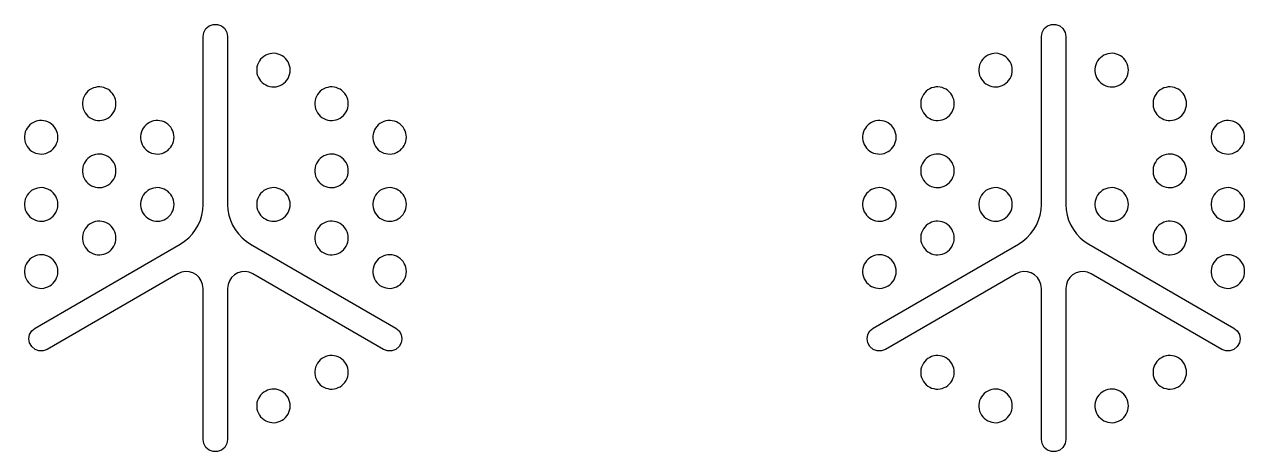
# Model space of a CAD drawing. Header units: metres. Extents: x 19 to 256, y 19 to 256.
# Drawn here: x 19.3 to 55.7, y 43.64 to 56.36 of the extents above; entities that cross this region are included whole.
import ezdxf

# ---------------------------------------------------------------- set-up
doc = ezdxf.new("R2010")
doc.units = ezdxf.units.M

msp = doc.modelspace()

# ---------------------------------------------------------------- linework, layer by layer
for points in [[(24.634, 56), (24.656, 56.125), (24.72, 56.235), (24.817, 56.317), (24.936, 56.36), (25.064, 56.36), (25.183, 56.317), (25.28, 56.235), (25.344, 56.125), (25.366, 56), (25.366, 51), (25.375, 50.841), (25.403, 50.685), (25.448, 50.533), (25.511, 50.387), (25.591, 50.249), (25.686, 50.122), (25.795, 50.006), (25.916, 49.904), (26.049, 49.817), (30.379, 47.317), (30.477, 47.235), (30.54, 47.125), (30.562, 47), (30.54, 46.875), (30.477, 46.765), (30.379, 46.683), (30.26, 46.64), (30.133, 46.64), (30.013, 46.683), (26.116, 48.933), (26.009, 48.979), (25.895, 48.999), (25.779, 48.992), (25.668, 48.959), (25.567, 48.901), (25.483, 48.821), (25.419, 48.724), (25.38, 48.615), (25.366, 48.5), (25.366, 44), (25.344, 43.875), (25.28, 43.765), (25.183, 43.683), (25.064, 43.64), (24.936, 43.64), (24.817, 43.683), (24.72, 43.765), (24.656, 43.875), (24.634, 44), (24.634, 48.5), (24.62, 48.615), (24.581, 48.724), (24.517, 48.821), (24.433, 48.901), (24.332, 48.959), (24.221, 48.992), (24.105, 48.999), (23.991, 48.979), (23.884, 48.933), (19.987, 46.683), (19.867, 46.64), (19.74, 46.64), (19.621, 46.683), (19.523, 46.765), (19.46, 46.875), (19.438, 47), (19.46, 47.125), (19.523, 47.235), (19.621, 47.317), (23.951, 49.817), (24.084, 49.904), (24.205, 50.006), (24.314, 50.122), (24.409, 50.249), (24.489, 50.387), (24.552, 50.533), (24.597, 50.685), (24.625, 50.841), (24.634, 51)], [(49.634, 56), (49.656, 56.125), (49.72, 56.235), (49.817, 56.317), (49.936, 56.36), (50.064, 56.36), (50.183, 56.317), (50.28, 56.235), (50.344, 56.125), (50.366, 56), (50.366, 51), (50.375, 50.841), (50.403, 50.685), (50.448, 50.533), (50.511, 50.387), (50.591, 50.249), (50.686, 50.122), (50.795, 50.006), (50.916, 49.904), (51.049, 49.817), (55.379, 47.317), (55.477, 47.235), (55.54, 47.125), (55.562, 47), (55.54, 46.875), (55.477, 46.765), (55.379, 46.683), (55.26, 46.64), (55.133, 46.64), (55.013, 46.683), (51.116, 48.933), (51.009, 48.979), (50.895, 48.999), (50.779, 48.992), (50.668, 48.959), (50.567, 48.901), (50.483, 48.821), (50.419, 48.724), (50.38, 48.615), (50.366, 48.5), (50.366, 44), (50.344, 43.875), (50.28, 43.765), (50.183, 43.683), (50.064, 43.64), (49.936, 43.64), (49.817, 43.683), (49.72, 43.765), (49.656, 43.875), (49.634, 44), (49.634, 48.5), (49.62, 48.615), (49.581, 48.724), (49.517, 48.821), (49.433, 48.901), (49.332, 48.959), (49.221, 48.992), (49.105, 48.999), (48.991, 48.979), (48.884, 48.933), (44.987, 46.683), (44.867, 46.64), (44.74, 46.64), (44.621, 46.683), (44.523, 46.765), (44.46, 46.875), (44.438, 47), (44.46, 47.125), (44.523, 47.235), (44.621, 47.317), (48.951, 49.817), (49.084, 49.904), (49.205, 50.006), (49.314, 50.122), (49.409, 50.249), (49.489, 50.387), (49.552, 50.533), (49.597, 50.685), (49.625, 50.841), (49.634, 51)], [(27.232, 55), (27.228, 55.064), (27.216, 55.127), (27.196, 55.188), (27.168, 55.245), (27.133, 55.299), (27.091, 55.348), (27.044, 55.391), (26.991, 55.428), (26.934, 55.457), (26.874, 55.479), (26.812, 55.494), (26.748, 55.5), (26.684, 55.498), (26.621, 55.487), (26.559, 55.469), (26.501, 55.443), (26.446, 55.41), (26.396, 55.37), (26.351, 55.324), (26.313, 55.273), (26.282, 55.217), (26.258, 55.158), (26.241, 55.096), (26.233, 55.032), (26.233, 54.968), (26.241, 54.904), (26.258, 54.842), (26.282, 54.783), (26.313, 54.727), (26.351, 54.676), (26.396, 54.63), (26.446, 54.59), (26.501, 54.557), (26.559, 54.531), (26.621, 54.513), (26.684, 54.502), (26.748, 54.5), (26.812, 54.506), (26.874, 54.521), (26.934, 54.543), (26.991, 54.572), (27.044, 54.609), (27.091, 54.652), (27.133, 54.701), (27.168, 54.755), (27.196, 54.812), (27.216, 54.873), (27.228, 54.936), (27.232, 55)], [(48.768, 55), (48.764, 55.064), (48.752, 55.127), (48.731, 55.188), (48.704, 55.245), (48.669, 55.299), (48.627, 55.348), (48.58, 55.391), (48.527, 55.428), (48.47, 55.457), (48.41, 55.479), (48.348, 55.494), (48.284, 55.5), (48.22, 55.498), (48.157, 55.487), (48.095, 55.469), (48.037, 55.443), (47.982, 55.41), (47.932, 55.37), (47.887, 55.324), (47.849, 55.273), (47.817, 55.217), (47.793, 55.158), (47.777, 55.096), (47.769, 55.032), (47.769, 54.968), (47.777, 54.904), (47.793, 54.842), (47.817, 54.783), (47.849, 54.727), (47.887, 54.676), (47.932, 54.63), (47.982, 54.59), (48.037, 54.557), (48.095, 54.531), (48.157, 54.513), (48.22, 54.502), (48.284, 54.5), (48.348, 54.506), (48.41, 54.521), (48.47, 54.543), (48.527, 54.572), (48.58, 54.609), (48.627, 54.652), (48.669, 54.701), (48.704, 54.755), (48.731, 54.812), (48.752, 54.873), (48.764, 54.936), (48.768, 55)], [(52.232, 55), (52.228, 55.064), (52.216, 55.127), (52.196, 55.188), (52.168, 55.245), (52.133, 55.299), (52.091, 55.348), (52.044, 55.391), (51.991, 55.428), (51.934, 55.457), (51.874, 55.479), (51.812, 55.494), (51.748, 55.5), (51.684, 55.498), (51.621, 55.487), (51.559, 55.469), (51.501, 55.443), (51.446, 55.41), (51.396, 55.37), (51.351, 55.324), (51.313, 55.273), (51.282, 55.217), (51.258, 55.158), (51.241, 55.096), (51.233, 55.032), (51.233, 54.968), (51.241, 54.904), (51.258, 54.842), (51.282, 54.783), (51.313, 54.727), (51.351, 54.676), (51.396, 54.63), (51.446, 54.59), (51.501, 54.557), (51.559, 54.531), (51.621, 54.513), (51.684, 54.502), (51.748, 54.5), (51.812, 54.506), (51.874, 54.521), (51.934, 54.543), (51.991, 54.572), (52.044, 54.609), (52.091, 54.652), (52.133, 54.701), (52.168, 54.755), (52.196, 54.812), (52.216, 54.873), (52.228, 54.936), (52.232, 55)], [(22.036, 54), (22.032, 54.064), (22.02, 54.127), (21.999, 54.188), (21.972, 54.245), (21.937, 54.299), (21.895, 54.348), (21.848, 54.391), (21.795, 54.428), (21.738, 54.457), (21.678, 54.479), (21.616, 54.494), (21.552, 54.5), (21.488, 54.498), (21.425, 54.487), (21.363, 54.469), (21.305, 54.443), (21.25, 54.41), (21.2, 54.37), (21.155, 54.324), (21.117, 54.273), (21.085, 54.217), (21.061, 54.158), (21.045, 54.096), (21.037, 54.032), (21.037, 53.968), (21.045, 53.904), (21.061, 53.842), (21.085, 53.783), (21.117, 53.727), (21.155, 53.676), (21.2, 53.63), (21.25, 53.59), (21.305, 53.557), (21.363, 53.531), (21.425, 53.513), (21.488, 53.502), (21.552, 53.5), (21.616, 53.506), (21.678, 53.521), (21.738, 53.543), (21.795, 53.572), (21.848, 53.609), (21.895, 53.652), (21.937, 53.701), (21.972, 53.755), (21.999, 53.812), (22.02, 53.873), (22.032, 53.936), (22.036, 54)], [(28.964, 54), (28.96, 54.064), (28.948, 54.127), (28.928, 54.188), (28.9, 54.245), (28.865, 54.299), (28.823, 54.348), (28.776, 54.391), (28.723, 54.428), (28.666, 54.457), (28.606, 54.479), (28.544, 54.494), (28.48, 54.5), (28.416, 54.498), (28.353, 54.487), (28.291, 54.469), (28.233, 54.443), (28.178, 54.41), (28.128, 54.37), (28.083, 54.324), (28.045, 54.273), (28.014, 54.217), (27.99, 54.158), (27.973, 54.096), (27.965, 54.032), (27.965, 53.968), (27.973, 53.904), (27.99, 53.842), (28.014, 53.783), (28.045, 53.727), (28.083, 53.676), (28.128, 53.63), (28.178, 53.59), (28.233, 53.557), (28.291, 53.531), (28.353, 53.513), (28.416, 53.502), (28.48, 53.5), (28.544, 53.506), (28.606, 53.521), (28.666, 53.543), (28.723, 53.572), (28.776, 53.609), (28.823, 53.652), (28.865, 53.701), (28.9, 53.755), (28.928, 53.812), (28.948, 53.873), (28.96, 53.936), (28.964, 54)], [(47.036, 54), (47.032, 54.064), (47.02, 54.127), (46.999, 54.188), (46.972, 54.245), (46.937, 54.299), (46.895, 54.348), (46.848, 54.391), (46.795, 54.428), (46.738, 54.457), (46.678, 54.479), (46.616, 54.494), (46.552, 54.5), (46.488, 54.498), (46.425, 54.487), (46.363, 54.469), (46.305, 54.443), (46.25, 54.41), (46.2, 54.37), (46.155, 54.324), (46.117, 54.273), (46.085, 54.217), (46.061, 54.158), (46.045, 54.096), (46.037, 54.032), (46.037, 53.968), (46.045, 53.904), (46.061, 53.842), (46.085, 53.783), (46.117, 53.727), (46.155, 53.676), (46.2, 53.63), (46.25, 53.59), (46.305, 53.557), (46.363, 53.531), (46.425, 53.513), (46.488, 53.502), (46.552, 53.5), (46.616, 53.506), (46.678, 53.521), (46.738, 53.543), (46.795, 53.572), (46.848, 53.609), (46.895, 53.652), (46.937, 53.701), (46.972, 53.755), (46.999, 53.812), (47.02, 53.873), (47.032, 53.936), (47.036, 54)], [(53.964, 54), (53.96, 54.064), (53.948, 54.127), (53.928, 54.188), (53.9, 54.245), (53.865, 54.299), (53.823, 54.348), (53.776, 54.391), (53.723, 54.428), (53.666, 54.457), (53.606, 54.479), (53.544, 54.494), (53.48, 54.5), (53.416, 54.498), (53.353, 54.487), (53.291, 54.469), (53.233, 54.443), (53.178, 54.41), (53.128, 54.37), (53.083, 54.324), (53.045, 54.273), (53.014, 54.217), (52.99, 54.158), (52.973, 54.096), (52.965, 54.032), (52.965, 53.968), (52.973, 53.904), (52.99, 53.842), (53.014, 53.783), (53.045, 53.727), (53.083, 53.676), (53.128, 53.63), (53.178, 53.59), (53.233, 53.557), (53.291, 53.531), (53.353, 53.513), (53.416, 53.502), (53.48, 53.5), (53.544, 53.506), (53.606, 53.521), (53.666, 53.543), (53.723, 53.572), (53.776, 53.609), (53.823, 53.652), (53.865, 53.701), (53.9, 53.755), (53.928, 53.812), (53.948, 53.873), (53.96, 53.936), (53.964, 54)], [(20.304, 53), (20.3, 53.064), (20.287, 53.127), (20.267, 53.188), (20.24, 53.245), (20.205, 53.299), (20.163, 53.348), (20.116, 53.391), (20.063, 53.428), (20.006, 53.457), (19.946, 53.479), (19.884, 53.494), (19.82, 53.5), (19.756, 53.498), (19.693, 53.487), (19.631, 53.469), (19.573, 53.443), (19.518, 53.41), (19.468, 53.37), (19.423, 53.324), (19.385, 53.273), (19.353, 53.217), (19.329, 53.158), (19.313, 53.096), (19.305, 53.032), (19.305, 52.968), (19.313, 52.904), (19.329, 52.842), (19.353, 52.783), (19.385, 52.727), (19.423, 52.676), (19.468, 52.63), (19.518, 52.59), (19.573, 52.557), (19.631, 52.531), (19.693, 52.513), (19.756, 52.502), (19.82, 52.5), (19.884, 52.506), (19.946, 52.521), (20.006, 52.543), (20.063, 52.572), (20.116, 52.609), (20.163, 52.652), (20.205, 52.701), (20.24, 52.755), (20.267, 52.812), (20.287, 52.873), (20.3, 52.936), (20.304, 53)], [(23.768, 53), (23.764, 53.064), (23.752, 53.127), (23.731, 53.188), (23.704, 53.245), (23.669, 53.299), (23.627, 53.348), (23.58, 53.391), (23.527, 53.428), (23.47, 53.457), (23.41, 53.479), (23.348, 53.494), (23.284, 53.5), (23.22, 53.498), (23.157, 53.487), (23.095, 53.469), (23.037, 53.443), (22.982, 53.41), (22.932, 53.37), (22.887, 53.324), (22.849, 53.273), (22.817, 53.217), (22.793, 53.158), (22.777, 53.096), (22.769, 53.032), (22.769, 52.968), (22.777, 52.904), (22.793, 52.842), (22.817, 52.783), (22.849, 52.727), (22.887, 52.676), (22.932, 52.63), (22.982, 52.59), (23.037, 52.557), (23.095, 52.531), (23.157, 52.513), (23.22, 52.502), (23.284, 52.5), (23.348, 52.506), (23.41, 52.521), (23.47, 52.543), (23.527, 52.572), (23.58, 52.609), (23.627, 52.652), (23.669, 52.701), (23.704, 52.755), (23.731, 52.812), (23.752, 52.873), (23.764, 52.936), (23.768, 53)], [(30.696, 53), (30.692, 53.064), (30.68, 53.127), (30.66, 53.188), (30.632, 53.245), (30.597, 53.299), (30.555, 53.348), (30.508, 53.391), (30.455, 53.428), (30.399, 53.457), (30.338, 53.479), (30.276, 53.494), (30.212, 53.5), (30.148, 53.498), (30.085, 53.487), (30.023, 53.469), (29.965, 53.443), (29.91, 53.41), (29.86, 53.37), (29.815, 53.324), (29.777, 53.273), (29.746, 53.217), (29.722, 53.158), (29.705, 53.096), (29.697, 53.032), (29.697, 52.968), (29.705, 52.904), (29.722, 52.842), (29.746, 52.783), (29.777, 52.727), (29.815, 52.676), (29.86, 52.63), (29.91, 52.59), (29.965, 52.557), (30.023, 52.531), (30.085, 52.513), (30.148, 52.502), (30.212, 52.5), (30.276, 52.506), (30.338, 52.521), (30.399, 52.543), (30.455, 52.572), (30.508, 52.609), (30.555, 52.652), (30.597, 52.701), (30.632, 52.755), (30.66, 52.812), (30.68, 52.873), (30.692, 52.936), (30.696, 53)], [(45.304, 53), (45.3, 53.064), (45.287, 53.127), (45.267, 53.188), (45.24, 53.245), (45.205, 53.299), (45.163, 53.348), (45.116, 53.391), (45.063, 53.428), (45.006, 53.457), (44.946, 53.479), (44.884, 53.494), (44.82, 53.5), (44.756, 53.498), (44.693, 53.487), (44.631, 53.469), (44.573, 53.443), (44.518, 53.41), (44.468, 53.37), (44.423, 53.324), (44.385, 53.273), (44.353, 53.217), (44.329, 53.158), (44.313, 53.096), (44.305, 53.032), (44.305, 52.968), (44.313, 52.904), (44.329, 52.842), (44.353, 52.783), (44.385, 52.727), (44.423, 52.676), (44.468, 52.63), (44.518, 52.59), (44.573, 52.557), (44.631, 52.531), (44.693, 52.513), (44.756, 52.502), (44.82, 52.5), (44.884, 52.506), (44.946, 52.521), (45.006, 52.543), (45.063, 52.572), (45.116, 52.609), (45.163, 52.652), (45.205, 52.701), (45.24, 52.755), (45.267, 52.812), (45.287, 52.873), (45.3, 52.936), (45.304, 53)], [(55.696, 53), (55.692, 53.064), (55.68, 53.127), (55.66, 53.188), (55.632, 53.245), (55.597, 53.299), (55.555, 53.348), (55.508, 53.391), (55.455, 53.428), (55.399, 53.457), (55.338, 53.479), (55.276, 53.494), (55.212, 53.5), (55.148, 53.498), (55.085, 53.487), (55.023, 53.469), (54.965, 53.443), (54.91, 53.41), (54.86, 53.37), (54.815, 53.324), (54.777, 53.273), (54.746, 53.217), (54.722, 53.158), (54.705, 53.096), (54.697, 53.032), (54.697, 52.968), (54.705, 52.904), (54.722, 52.842), (54.746, 52.783), (54.777, 52.727), (54.815, 52.676), (54.86, 52.63), (54.91, 52.59), (54.965, 52.557), (55.023, 52.531), (55.085, 52.513), (55.148, 52.502), (55.212, 52.5), (55.276, 52.506), (55.338, 52.521), (55.399, 52.543), (55.455, 52.572), (55.508, 52.609), (55.555, 52.652), (55.597, 52.701), (55.632, 52.755), (55.66, 52.812), (55.68, 52.873), (55.692, 52.936), (55.696, 53)], [(22.036, 52), (22.032, 52.064), (22.02, 52.127), (21.999, 52.188), (21.972, 52.245), (21.937, 52.299), (21.895, 52.348), (21.848, 52.391), (21.795, 52.428), (21.738, 52.457), (21.678, 52.479), (21.616, 52.494), (21.552, 52.5), (21.488, 52.498), (21.425, 52.487), (21.363, 52.469), (21.305, 52.443), (21.25, 52.41), (21.2, 52.37), (21.155, 52.324), (21.117, 52.273), (21.085, 52.217), (21.061, 52.158), (21.045, 52.096), (21.037, 52.032), (21.037, 51.968), (21.045, 51.904), (21.061, 51.842), (21.085, 51.783), (21.117, 51.727), (21.155, 51.676), (21.2, 51.63), (21.25, 51.59), (21.305, 51.557), (21.363, 51.531), (21.425, 51.513), (21.488, 51.502), (21.552, 51.5), (21.616, 51.506), (21.678, 51.521), (21.738, 51.543), (21.795, 51.572), (21.848, 51.609), (21.895, 51.652), (21.937, 51.701), (21.972, 51.755), (21.999, 51.812), (22.02, 51.873), (22.032, 51.936), (22.036, 52)], [(28.964, 52), (28.96, 52.064), (28.948, 52.127), (28.928, 52.188), (28.9, 52.245), (28.865, 52.299), (28.823, 52.348), (28.776, 52.391), (28.723, 52.428), (28.666, 52.457), (28.606, 52.479), (28.544, 52.494), (28.48, 52.5), (28.416, 52.498), (28.353, 52.487), (28.291, 52.469), (28.233, 52.443), (28.178, 52.41), (28.128, 52.37), (28.083, 52.324), (28.045, 52.273), (28.014, 52.217), (27.99, 52.158), (27.973, 52.096), (27.965, 52.032), (27.965, 51.968), (27.973, 51.904), (27.99, 51.842), (28.014, 51.783), (28.045, 51.727), (28.083, 51.676), (28.128, 51.63), (28.178, 51.59), (28.233, 51.557), (28.291, 51.531), (28.353, 51.513), (28.416, 51.502), (28.48, 51.5), (28.544, 51.506), (28.606, 51.521), (28.666, 51.543), (28.723, 51.572), (28.776, 51.609), (28.823, 51.652), (28.865, 51.701), (28.9, 51.755), (28.928, 51.812), (28.948, 51.873), (28.96, 51.936), (28.964, 52)], [(47.036, 52), (47.032, 52.064), (47.02, 52.127), (46.999, 52.188), (46.972, 52.245), (46.937, 52.299), (46.895, 52.348), (46.848, 52.391), (46.795, 52.428), (46.738, 52.457), (46.678, 52.479), (46.616, 52.494), (46.552, 52.5), (46.488, 52.498), (46.425, 52.487), (46.363, 52.469), (46.305, 52.443), (46.25, 52.41), (46.2, 52.37), (46.155, 52.324), (46.117, 52.273), (46.085, 52.217), (46.061, 52.158), (46.045, 52.096), (46.037, 52.032), (46.037, 51.968), (46.045, 51.904), (46.061, 51.842), (46.085, 51.783), (46.117, 51.727), (46.155, 51.676), (46.2, 51.63), (46.25, 51.59), (46.305, 51.557), (46.363, 51.531), (46.425, 51.513), (46.488, 51.502), (46.552, 51.5), (46.616, 51.506), (46.678, 51.521), (46.738, 51.543), (46.795, 51.572), (46.848, 51.609), (46.895, 51.652), (46.937, 51.701), (46.972, 51.755), (46.999, 51.812), (47.02, 51.873), (47.032, 51.936), (47.036, 52)], [(53.964, 52), (53.96, 52.064), (53.948, 52.127), (53.928, 52.188), (53.9, 52.245), (53.865, 52.299), (53.823, 52.348), (53.776, 52.391), (53.723, 52.428), (53.666, 52.457), (53.606, 52.479), (53.544, 52.494), (53.48, 52.5), (53.416, 52.498), (53.353, 52.487), (53.291, 52.469), (53.233, 52.443), (53.178, 52.41), (53.128, 52.37), (53.083, 52.324), (53.045, 52.273), (53.014, 52.217), (52.99, 52.158), (52.973, 52.096), (52.965, 52.032), (52.965, 51.968), (52.973, 51.904), (52.99, 51.842), (53.014, 51.783), (53.045, 51.727), (53.083, 51.676), (53.128, 51.63), (53.178, 51.59), (53.233, 51.557), (53.291, 51.531), (53.353, 51.513), (53.416, 51.502), (53.48, 51.5), (53.544, 51.506), (53.606, 51.521), (53.666, 51.543), (53.723, 51.572), (53.776, 51.609), (53.823, 51.652), (53.865, 51.701), (53.9, 51.755), (53.928, 51.812), (53.948, 51.873), (53.96, 51.936), (53.964, 52)], [(20.304, 51), (20.3, 51.064), (20.287, 51.127), (20.267, 51.188), (20.24, 51.245), (20.205, 51.299), (20.163, 51.348), (20.116, 51.391), (20.063, 51.428), (20.006, 51.457), (19.946, 51.479), (19.884, 51.494), (19.82, 51.5), (19.756, 51.498), (19.693, 51.487), (19.631, 51.469), (19.573, 51.443), (19.518, 51.41), (19.468, 51.37), (19.423, 51.324), (19.385, 51.273), (19.353, 51.217), (19.329, 51.158), (19.313, 51.096), (19.305, 51.032), (19.305, 50.968), (19.313, 50.904), (19.329, 50.842), (19.353, 50.783), (19.385, 50.727), (19.423, 50.676), (19.468, 50.63), (19.518, 50.59), (19.573, 50.557), (19.631, 50.531), (19.693, 50.513), (19.756, 50.502), (19.82, 50.5), (19.884, 50.506), (19.946, 50.521), (20.006, 50.543), (20.063, 50.572), (20.116, 50.609), (20.163, 50.652), (20.205, 50.701), (20.24, 50.755), (20.267, 50.812), (20.287, 50.873), (20.3, 50.936), (20.304, 51)], [(23.768, 51), (23.764, 51.064), (23.752, 51.127), (23.731, 51.188), (23.704, 51.245), (23.669, 51.299), (23.627, 51.348), (23.58, 51.391), (23.527, 51.428), (23.47, 51.457), (23.41, 51.479), (23.348, 51.494), (23.284, 51.5), (23.22, 51.498), (23.157, 51.487), (23.095, 51.469), (23.037, 51.443), (22.982, 51.41), (22.932, 51.37), (22.887, 51.324), (22.849, 51.273), (22.817, 51.217), (22.793, 51.158), (22.777, 51.096), (22.769, 51.032), (22.769, 50.968), (22.777, 50.904), (22.793, 50.842), (22.817, 50.783), (22.849, 50.727), (22.887, 50.676), (22.932, 50.63), (22.982, 50.59), (23.037, 50.557), (23.095, 50.531), (23.157, 50.513), (23.22, 50.502), (23.284, 50.5), (23.348, 50.506), (23.41, 50.521), (23.47, 50.543), (23.527, 50.572), (23.58, 50.609), (23.627, 50.652), (23.669, 50.701), (23.704, 50.755), (23.731, 50.812), (23.752, 50.873), (23.764, 50.936), (23.768, 51)], [(27.232, 51), (27.228, 51.064), (27.216, 51.127), (27.196, 51.188), (27.168, 51.245), (27.133, 51.299), (27.091, 51.348), (27.044, 51.391), (26.991, 51.428), (26.934, 51.457), (26.874, 51.479), (26.812, 51.494), (26.748, 51.5), (26.684, 51.498), (26.621, 51.487), (26.559, 51.469), (26.501, 51.443), (26.446, 51.41), (26.396, 51.37), (26.351, 51.324), (26.313, 51.273), (26.282, 51.217), (26.258, 51.158), (26.241, 51.096), (26.233, 51.032), (26.233, 50.968), (26.241, 50.904), (26.258, 50.842), (26.282, 50.783), (26.313, 50.727), (26.351, 50.676), (26.396, 50.63), (26.446, 50.59), (26.501, 50.557), (26.559, 50.531), (26.621, 50.513), (26.684, 50.502), (26.748, 50.5), (26.812, 50.506), (26.874, 50.521), (26.934, 50.543), (26.991, 50.572), (27.044, 50.609), (27.091, 50.652), (27.133, 50.701), (27.168, 50.755), (27.196, 50.812), (27.216, 50.873), (27.228, 50.936), (27.232, 51)], [(30.696, 51), (30.692, 51.064), (30.68, 51.127), (30.66, 51.188), (30.632, 51.245), (30.597, 51.299), (30.555, 51.348), (30.508, 51.391), (30.455, 51.428), (30.399, 51.457), (30.338, 51.479), (30.276, 51.494), (30.212, 51.5), (30.148, 51.498), (30.085, 51.487), (30.023, 51.469), (29.965, 51.443), (29.91, 51.41), (29.86, 51.37), (29.815, 51.324), (29.777, 51.273), (29.746, 51.217), (29.722, 51.158), (29.705, 51.096), (29.697, 51.032), (29.697, 50.968), (29.705, 50.904), (29.722, 50.842), (29.746, 50.783), (29.777, 50.727), (29.815, 50.676), (29.86, 50.63), (29.91, 50.59), (29.965, 50.557), (30.023, 50.531), (30.085, 50.513), (30.148, 50.502), (30.212, 50.5), (30.276, 50.506), (30.338, 50.521), (30.399, 50.543), (30.455, 50.572), (30.508, 50.609), (30.555, 50.652), (30.597, 50.701), (30.632, 50.755), (30.66, 50.812), (30.68, 50.873), (30.692, 50.936), (30.696, 51)], [(45.304, 51), (45.3, 51.064), (45.287, 51.127), (45.267, 51.188), (45.24, 51.245), (45.205, 51.299), (45.163, 51.348), (45.116, 51.391), (45.063, 51.428), (45.006, 51.457), (44.946, 51.479), (44.884, 51.494), (44.82, 51.5), (44.756, 51.498), (44.693, 51.487), (44.631, 51.469), (44.573, 51.443), (44.518, 51.41), (44.468, 51.37), (44.423, 51.324), (44.385, 51.273), (44.353, 51.217), (44.329, 51.158), (44.313, 51.096), (44.305, 51.032), (44.305, 50.968), (44.313, 50.904), (44.329, 50.842), (44.353, 50.783), (44.385, 50.727), (44.423, 50.676), (44.468, 50.63), (44.518, 50.59), (44.573, 50.557), (44.631, 50.531), (44.693, 50.513), (44.756, 50.502), (44.82, 50.5), (44.884, 50.506), (44.946, 50.521), (45.006, 50.543), (45.063, 50.572), (45.116, 50.609), (45.163, 50.652), (45.205, 50.701), (45.24, 50.755), (45.267, 50.812), (45.287, 50.873), (45.3, 50.936), (45.304, 51)], [(48.768, 51), (48.764, 51.064), (48.752, 51.127), (48.731, 51.188), (48.704, 51.245), (48.669, 51.299), (48.627, 51.348), (48.58, 51.391), (48.527, 51.428), (48.47, 51.457), (48.41, 51.479), (48.348, 51.494), (48.284, 51.5), (48.22, 51.498), (48.157, 51.487), (48.095, 51.469), (48.037, 51.443), (47.982, 51.41), (47.932, 51.37), (47.887, 51.324), (47.849, 51.273), (47.817, 51.217), (47.793, 51.158), (47.777, 51.096), (47.769, 51.032), (47.769, 50.968), (47.777, 50.904), (47.793, 50.842), (47.817, 50.783), (47.849, 50.727), (47.887, 50.676), (47.932, 50.63), (47.982, 50.59), (48.037, 50.557), (48.095, 50.531), (48.157, 50.513), (48.22, 50.502), (48.284, 50.5), (48.348, 50.506), (48.41, 50.521), (48.47, 50.543), (48.527, 50.572), (48.58, 50.609), (48.627, 50.652), (48.669, 50.701), (48.704, 50.755), (48.731, 50.812), (48.752, 50.873), (48.764, 50.936), (48.768, 51)], [(52.232, 51), (52.228, 51.064), (52.216, 51.127), (52.196, 51.188), (52.168, 51.245), (52.133, 51.299), (52.091, 51.348), (52.044, 51.391), (51.991, 51.428), (51.934, 51.457), (51.874, 51.479), (51.812, 51.494), (51.748, 51.5), (51.684, 51.498), (51.621, 51.487), (51.559, 51.469), (51.501, 51.443), (51.446, 51.41), (51.396, 51.37), (51.351, 51.324), (51.313, 51.273), (51.282, 51.217), (51.258, 51.158), (51.241, 51.096), (51.233, 51.032), (51.233, 50.968), (51.241, 50.904), (51.258, 50.842), (51.282, 50.783), (51.313, 50.727), (51.351, 50.676), (51.396, 50.63), (51.446, 50.59), (51.501, 50.557), (51.559, 50.531), (51.621, 50.513), (51.684, 50.502), (51.748, 50.5), (51.812, 50.506), (51.874, 50.521), (51.934, 50.543), (51.991, 50.572), (52.044, 50.609), (52.091, 50.652), (52.133, 50.701), (52.168, 50.755), (52.196, 50.812), (52.216, 50.873), (52.228, 50.936), (52.232, 51)], [(55.696, 51), (55.692, 51.064), (55.68, 51.127), (55.66, 51.188), (55.632, 51.245), (55.597, 51.299), (55.555, 51.348), (55.508, 51.391), (55.455, 51.428), (55.399, 51.457), (55.338, 51.479), (55.276, 51.494), (55.212, 51.5), (55.148, 51.498), (55.085, 51.487), (55.023, 51.469), (54.965, 51.443), (54.91, 51.41), (54.86, 51.37), (54.815, 51.324), (54.777, 51.273), (54.746, 51.217), (54.722, 51.158), (54.705, 51.096), (54.697, 51.032), (54.697, 50.968), (54.705, 50.904), (54.722, 50.842), (54.746, 50.783), (54.777, 50.727), (54.815, 50.676), (54.86, 50.63), (54.91, 50.59), (54.965, 50.557), (55.023, 50.531), (55.085, 50.513), (55.148, 50.502), (55.212, 50.5), (55.276, 50.506), (55.338, 50.521), (55.399, 50.543), (55.455, 50.572), (55.508, 50.609), (55.555, 50.652), (55.597, 50.701), (55.632, 50.755), (55.66, 50.812), (55.68, 50.873), (55.692, 50.936), (55.696, 51)], [(22.036, 50), (22.032, 50.064), (22.02, 50.127), (21.999, 50.188), (21.972, 50.245), (21.937, 50.299), (21.895, 50.348), (21.848, 50.391), (21.795, 50.428), (21.738, 50.457), (21.678, 50.479), (21.616, 50.494), (21.552, 50.5), (21.488, 50.498), (21.425, 50.487), (21.363, 50.469), (21.305, 50.443), (21.25, 50.41), (21.2, 50.37), (21.155, 50.324), (21.117, 50.273), (21.085, 50.217), (21.061, 50.158), (21.045, 50.096), (21.037, 50.032), (21.037, 49.968), (21.045, 49.904), (21.061, 49.842), (21.085, 49.783), (21.117, 49.727), (21.155, 49.676), (21.2, 49.63), (21.25, 49.59), (21.305, 49.557), (21.363, 49.531), (21.425, 49.513), (21.488, 49.502), (21.552, 49.5), (21.616, 49.506), (21.678, 49.521), (21.738, 49.543), (21.795, 49.572), (21.848, 49.609), (21.895, 49.652), (21.937, 49.701), (21.972, 49.755), (21.999, 49.812), (22.02, 49.873), (22.032, 49.936), (22.036, 50)], [(28.964, 50), (28.96, 50.064), (28.948, 50.127), (28.928, 50.188), (28.9, 50.245), (28.865, 50.299), (28.823, 50.348), (28.776, 50.391), (28.723, 50.428), (28.666, 50.457), (28.606, 50.479), (28.544, 50.494), (28.48, 50.5), (28.416, 50.498), (28.353, 50.487), (28.291, 50.469), (28.233, 50.443), (28.178, 50.41), (28.128, 50.37), (28.083, 50.324), (28.045, 50.273), (28.014, 50.217), (27.99, 50.158), (27.973, 50.096), (27.965, 50.032), (27.965, 49.968), (27.973, 49.904), (27.99, 49.842), (28.014, 49.783), (28.045, 49.727), (28.083, 49.676), (28.128, 49.63), (28.178, 49.59), (28.233, 49.557), (28.291, 49.531), (28.353, 49.513), (28.416, 49.502), (28.48, 49.5), (28.544, 49.506), (28.606, 49.521), (28.666, 49.543), (28.723, 49.572), (28.776, 49.609), (28.823, 49.652), (28.865, 49.701), (28.9, 49.755), (28.928, 49.812), (28.948, 49.873), (28.96, 49.936), (28.964, 50)], [(47.036, 50), (47.032, 50.064), (47.02, 50.127), (46.999, 50.188), (46.972, 50.245), (46.937, 50.299), (46.895, 50.348), (46.848, 50.391), (46.795, 50.428), (46.738, 50.457), (46.678, 50.479), (46.616, 50.494), (46.552, 50.5), (46.488, 50.498), (46.425, 50.487), (46.363, 50.469), (46.305, 50.443), (46.25, 50.41), (46.2, 50.37), (46.155, 50.324), (46.117, 50.273), (46.085, 50.217), (46.061, 50.158), (46.045, 50.096), (46.037, 50.032), (46.037, 49.968), (46.045, 49.904), (46.061, 49.842), (46.085, 49.783), (46.117, 49.727), (46.155, 49.676), (46.2, 49.63), (46.25, 49.59), (46.305, 49.557), (46.363, 49.531), (46.425, 49.513), (46.488, 49.502), (46.552, 49.5), (46.616, 49.506), (46.678, 49.521), (46.738, 49.543), (46.795, 49.572), (46.848, 49.609), (46.895, 49.652), (46.937, 49.701), (46.972, 49.755), (46.999, 49.812), (47.02, 49.873), (47.032, 49.936), (47.036, 50)], [(53.964, 50), (53.96, 50.064), (53.948, 50.127), (53.928, 50.188), (53.9, 50.245), (53.865, 50.299), (53.823, 50.348), (53.776, 50.391), (53.723, 50.428), (53.666, 50.457), (53.606, 50.479), (53.544, 50.494), (53.48, 50.5), (53.416, 50.498), (53.353, 50.487), (53.291, 50.469), (53.233, 50.443), (53.178, 50.41), (53.128, 50.37), (53.083, 50.324), (53.045, 50.273), (53.014, 50.217), (52.99, 50.158), (52.973, 50.096), (52.965, 50.032), (52.965, 49.968), (52.973, 49.904), (52.99, 49.842), (53.014, 49.783), (53.045, 49.727), (53.083, 49.676), (53.128, 49.63), (53.178, 49.59), (53.233, 49.557), (53.291, 49.531), (53.353, 49.513), (53.416, 49.502), (53.48, 49.5), (53.544, 49.506), (53.606, 49.521), (53.666, 49.543), (53.723, 49.572), (53.776, 49.609), (53.823, 49.652), (53.865, 49.701), (53.9, 49.755), (53.928, 49.812), (53.948, 49.873), (53.96, 49.936), (53.964, 50)], [(20.304, 49), (20.3, 49.064), (20.287, 49.127), (20.267, 49.188), (20.24, 49.245), (20.205, 49.299), (20.163, 49.348), (20.116, 49.391), (20.063, 49.428), (20.006, 49.457), (19.946, 49.479), (19.884, 49.494), (19.82, 49.5), (19.756, 49.498), (19.693, 49.487), (19.631, 49.469), (19.573, 49.443), (19.518, 49.41), (19.468, 49.37), (19.423, 49.324), (19.385, 49.273), (19.353, 49.217), (19.329, 49.158), (19.313, 49.096), (19.305, 49.032), (19.305, 48.968), (19.313, 48.904), (19.329, 48.842), (19.353, 48.783), (19.385, 48.727), (19.423, 48.676), (19.468, 48.63), (19.518, 48.59), (19.573, 48.557), (19.631, 48.531), (19.693, 48.513), (19.756, 48.502), (19.82, 48.5), (19.884, 48.506), (19.946, 48.521), (20.006, 48.543), (20.063, 48.572), (20.116, 48.609), (20.163, 48.652), (20.205, 48.701), (20.24, 48.755), (20.267, 48.812), (20.287, 48.873), (20.3, 48.936), (20.304, 49)], [(30.696, 49), (30.692, 49.064), (30.68, 49.127), (30.66, 49.188), (30.632, 49.245), (30.597, 49.299), (30.555, 49.348), (30.508, 49.391), (30.455, 49.428), (30.399, 49.457), (30.338, 49.479), (30.276, 49.494), (30.212, 49.5), (30.148, 49.498), (30.085, 49.487), (30.023, 49.469), (29.965, 49.443), (29.91, 49.41), (29.86, 49.37), (29.815, 49.324), (29.777, 49.273), (29.746, 49.217), (29.722, 49.158), (29.705, 49.096), (29.697, 49.032), (29.697, 48.968), (29.705, 48.904), (29.722, 48.842), (29.746, 48.783), (29.777, 48.727), (29.815, 48.676), (29.86, 48.63), (29.91, 48.59), (29.965, 48.557), (30.023, 48.531), (30.085, 48.513), (30.148, 48.502), (30.212, 48.5), (30.276, 48.506), (30.338, 48.521), (30.399, 48.543), (30.455, 48.572), (30.508, 48.609), (30.555, 48.652), (30.597, 48.701), (30.632, 48.755), (30.66, 48.812), (30.68, 48.873), (30.692, 48.936), (30.696, 49)], [(45.304, 49), (45.3, 49.064), (45.287, 49.127), (45.267, 49.188), (45.24, 49.245), (45.205, 49.299), (45.163, 49.348), (45.116, 49.391), (45.063, 49.428), (45.006, 49.457), (44.946, 49.479), (44.884, 49.494), (44.82, 49.5), (44.756, 49.498), (44.693, 49.487), (44.631, 49.469), (44.573, 49.443), (44.518, 49.41), (44.468, 49.37), (44.423, 49.324), (44.385, 49.273), (44.353, 49.217), (44.329, 49.158), (44.313, 49.096), (44.305, 49.032), (44.305, 48.968), (44.313, 48.904), (44.329, 48.842), (44.353, 48.783), (44.385, 48.727), (44.423, 48.676), (44.468, 48.63), (44.518, 48.59), (44.573, 48.557), (44.631, 48.531), (44.693, 48.513), (44.756, 48.502), (44.82, 48.5), (44.884, 48.506), (44.946, 48.521), (45.006, 48.543), (45.063, 48.572), (45.116, 48.609), (45.163, 48.652), (45.205, 48.701), (45.24, 48.755), (45.267, 48.812), (45.287, 48.873), (45.3, 48.936), (45.304, 49)], [(55.696, 49), (55.692, 49.064), (55.68, 49.127), (55.66, 49.188), (55.632, 49.245), (55.597, 49.299), (55.555, 49.348), (55.508, 49.391), (55.455, 49.428), (55.399, 49.457), (55.338, 49.479), (55.276, 49.494), (55.212, 49.5), (55.148, 49.498), (55.085, 49.487), (55.023, 49.469), (54.965, 49.443), (54.91, 49.41), (54.86, 49.37), (54.815, 49.324), (54.777, 49.273), (54.746, 49.217), (54.722, 49.158), (54.705, 49.096), (54.697, 49.032), (54.697, 48.968), (54.705, 48.904), (54.722, 48.842), (54.746, 48.783), (54.777, 48.727), (54.815, 48.676), (54.86, 48.63), (54.91, 48.59), (54.965, 48.557), (55.023, 48.531), (55.085, 48.513), (55.148, 48.502), (55.212, 48.5), (55.276, 48.506), (55.338, 48.521), (55.399, 48.543), (55.455, 48.572), (55.508, 48.609), (55.555, 48.652), (55.597, 48.701), (55.632, 48.755), (55.66, 48.812), (55.68, 48.873), (55.692, 48.936), (55.696, 49)], [(28.964, 46), (28.96, 46.064), (28.948, 46.127), (28.928, 46.188), (28.9, 46.245), (28.865, 46.299), (28.823, 46.348), (28.776, 46.391), (28.723, 46.428), (28.666, 46.457), (28.606, 46.479), (28.544, 46.494), (28.48, 46.5), (28.416, 46.498), (28.353, 46.487), (28.291, 46.469), (28.233, 46.443), (28.178, 46.41), (28.128, 46.37), (28.083, 46.324), (28.045, 46.273), (28.014, 46.217), (27.99, 46.158), (27.973, 46.096), (27.965, 46.032), (27.965, 45.968), (27.973, 45.904), (27.99, 45.842), (28.014, 45.783), (28.045, 45.727), (28.083, 45.676), (28.128, 45.63), (28.178, 45.59), (28.233, 45.557), (28.291, 45.531), (28.353, 45.513), (28.416, 45.502), (28.48, 45.5), (28.544, 45.506), (28.606, 45.521), (28.666, 45.543), (28.723, 45.572), (28.776, 45.609), (28.823, 45.652), (28.865, 45.701), (28.9, 45.755), (28.928, 45.812), (28.948, 45.873), (28.96, 45.936), (28.964, 46)], [(47.036, 46), (47.032, 46.064), (47.02, 46.127), (46.999, 46.188), (46.972, 46.245), (46.937, 46.299), (46.895, 46.348), (46.848, 46.391), (46.795, 46.428), (46.738, 46.457), (46.678, 46.479), (46.616, 46.494), (46.552, 46.5), (46.488, 46.498), (46.425, 46.487), (46.363, 46.469), (46.305, 46.443), (46.25, 46.41), (46.2, 46.37), (46.155, 46.324), (46.117, 46.273), (46.085, 46.217), (46.061, 46.158), (46.045, 46.096), (46.037, 46.032), (46.037, 45.968), (46.045, 45.904), (46.061, 45.842), (46.085, 45.783), (46.117, 45.727), (46.155, 45.676), (46.2, 45.63), (46.25, 45.59), (46.305, 45.557), (46.363, 45.531), (46.425, 45.513), (46.488, 45.502), (46.552, 45.5), (46.616, 45.506), (46.678, 45.521), (46.738, 45.543), (46.795, 45.572), (46.848, 45.609), (46.895, 45.652), (46.937, 45.701), (46.972, 45.755), (46.999, 45.812), (47.02, 45.873), (47.032, 45.936), (47.036, 46)], [(53.964, 46), (53.96, 46.064), (53.948, 46.127), (53.928, 46.188), (53.9, 46.245), (53.865, 46.299), (53.823, 46.348), (53.776, 46.391), (53.723, 46.428), (53.666, 46.457), (53.606, 46.479), (53.544, 46.494), (53.48, 46.5), (53.416, 46.498), (53.353, 46.487), (53.291, 46.469), (53.233, 46.443), (53.178, 46.41), (53.128, 46.37), (53.083, 46.324), (53.045, 46.273), (53.014, 46.217), (52.99, 46.158), (52.973, 46.096), (52.965, 46.032), (52.965, 45.968), (52.973, 45.904), (52.99, 45.842), (53.014, 45.783), (53.045, 45.727), (53.083, 45.676), (53.128, 45.63), (53.178, 45.59), (53.233, 45.557), (53.291, 45.531), (53.353, 45.513), (53.416, 45.502), (53.48, 45.5), (53.544, 45.506), (53.606, 45.521), (53.666, 45.543), (53.723, 45.572), (53.776, 45.609), (53.823, 45.652), (53.865, 45.701), (53.9, 45.755), (53.928, 45.812), (53.948, 45.873), (53.96, 45.936), (53.964, 46)], [(27.232, 45), (27.228, 45.064), (27.216, 45.127), (27.196, 45.188), (27.168, 45.245), (27.133, 45.299), (27.091, 45.348), (27.044, 45.391), (26.991, 45.428), (26.934, 45.457), (26.874, 45.479), (26.812, 45.494), (26.748, 45.5), (26.684, 45.498), (26.621, 45.487), (26.559, 45.469), (26.501, 45.443), (26.446, 45.41), (26.396, 45.37), (26.351, 45.324), (26.313, 45.273), (26.282, 45.217), (26.258, 45.158), (26.241, 45.096), (26.233, 45.032), (26.233, 44.968), (26.241, 44.904), (26.258, 44.842), (26.282, 44.783), (26.313, 44.727), (26.351, 44.676), (26.396, 44.63), (26.446, 44.59), (26.501, 44.557), (26.559, 44.531), (26.621, 44.513), (26.684, 44.502), (26.748, 44.5), (26.812, 44.506), (26.874, 44.521), (26.934, 44.543), (26.991, 44.572), (27.044, 44.609), (27.091, 44.652), (27.133, 44.701), (27.168, 44.755), (27.196, 44.812), (27.216, 44.873), (27.228, 44.936), (27.232, 45)], [(48.768, 45), (48.764, 45.064), (48.752, 45.127), (48.731, 45.188), (48.704, 45.245), (48.669, 45.299), (48.627, 45.348), (48.58, 45.391), (48.527, 45.428), (48.47, 45.457), (48.41, 45.479), (48.348, 45.494), (48.284, 45.5), (48.22, 45.498), (48.157, 45.487), (48.095, 45.469), (48.037, 45.443), (47.982, 45.41), (47.932, 45.37), (47.887, 45.324), (47.849, 45.273), (47.817, 45.217), (47.793, 45.158), (47.777, 45.096), (47.769, 45.032), (47.769, 44.968), (47.777, 44.904), (47.793, 44.842), (47.817, 44.783), (47.849, 44.727), (47.887, 44.676), (47.932, 44.63), (47.982, 44.59), (48.037, 44.557), (48.095, 44.531), (48.157, 44.513), (48.22, 44.502), (48.284, 44.5), (48.348, 44.506), (48.41, 44.521), (48.47, 44.543), (48.527, 44.572), (48.58, 44.609), (48.627, 44.652), (48.669, 44.701), (48.704, 44.755), (48.731, 44.812), (48.752, 44.873), (48.764, 44.936), (48.768, 45)], [(52.232, 45), (52.228, 45.064), (52.216, 45.127), (52.196, 45.188), (52.168, 45.245), (52.133, 45.299), (52.091, 45.348), (52.044, 45.391), (51.991, 45.428), (51.934, 45.457), (51.874, 45.479), (51.812, 45.494), (51.748, 45.5), (51.684, 45.498), (51.621, 45.487), (51.559, 45.469), (51.501, 45.443), (51.446, 45.41), (51.396, 45.37), (51.351, 45.324), (51.313, 45.273), (51.282, 45.217), (51.258, 45.158), (51.241, 45.096), (51.233, 45.032), (51.233, 44.968), (51.241, 44.904), (51.258, 44.842), (51.282, 44.783), (51.313, 44.727), (51.351, 44.676), (51.396, 44.63), (51.446, 44.59), (51.501, 44.557), (51.559, 44.531), (51.621, 44.513), (51.684, 44.502), (51.748, 44.5), (51.812, 44.506), (51.874, 44.521), (51.934, 44.543), (51.991, 44.572), (52.044, 44.609), (52.091, 44.652), (52.133, 44.701), (52.168, 44.755), (52.196, 44.812), (52.216, 44.873), (52.228, 44.936), (52.232, 45)]]:
    msp.add_lwpolyline(points, close=True)

doc.saveas('drawing.dxf')
